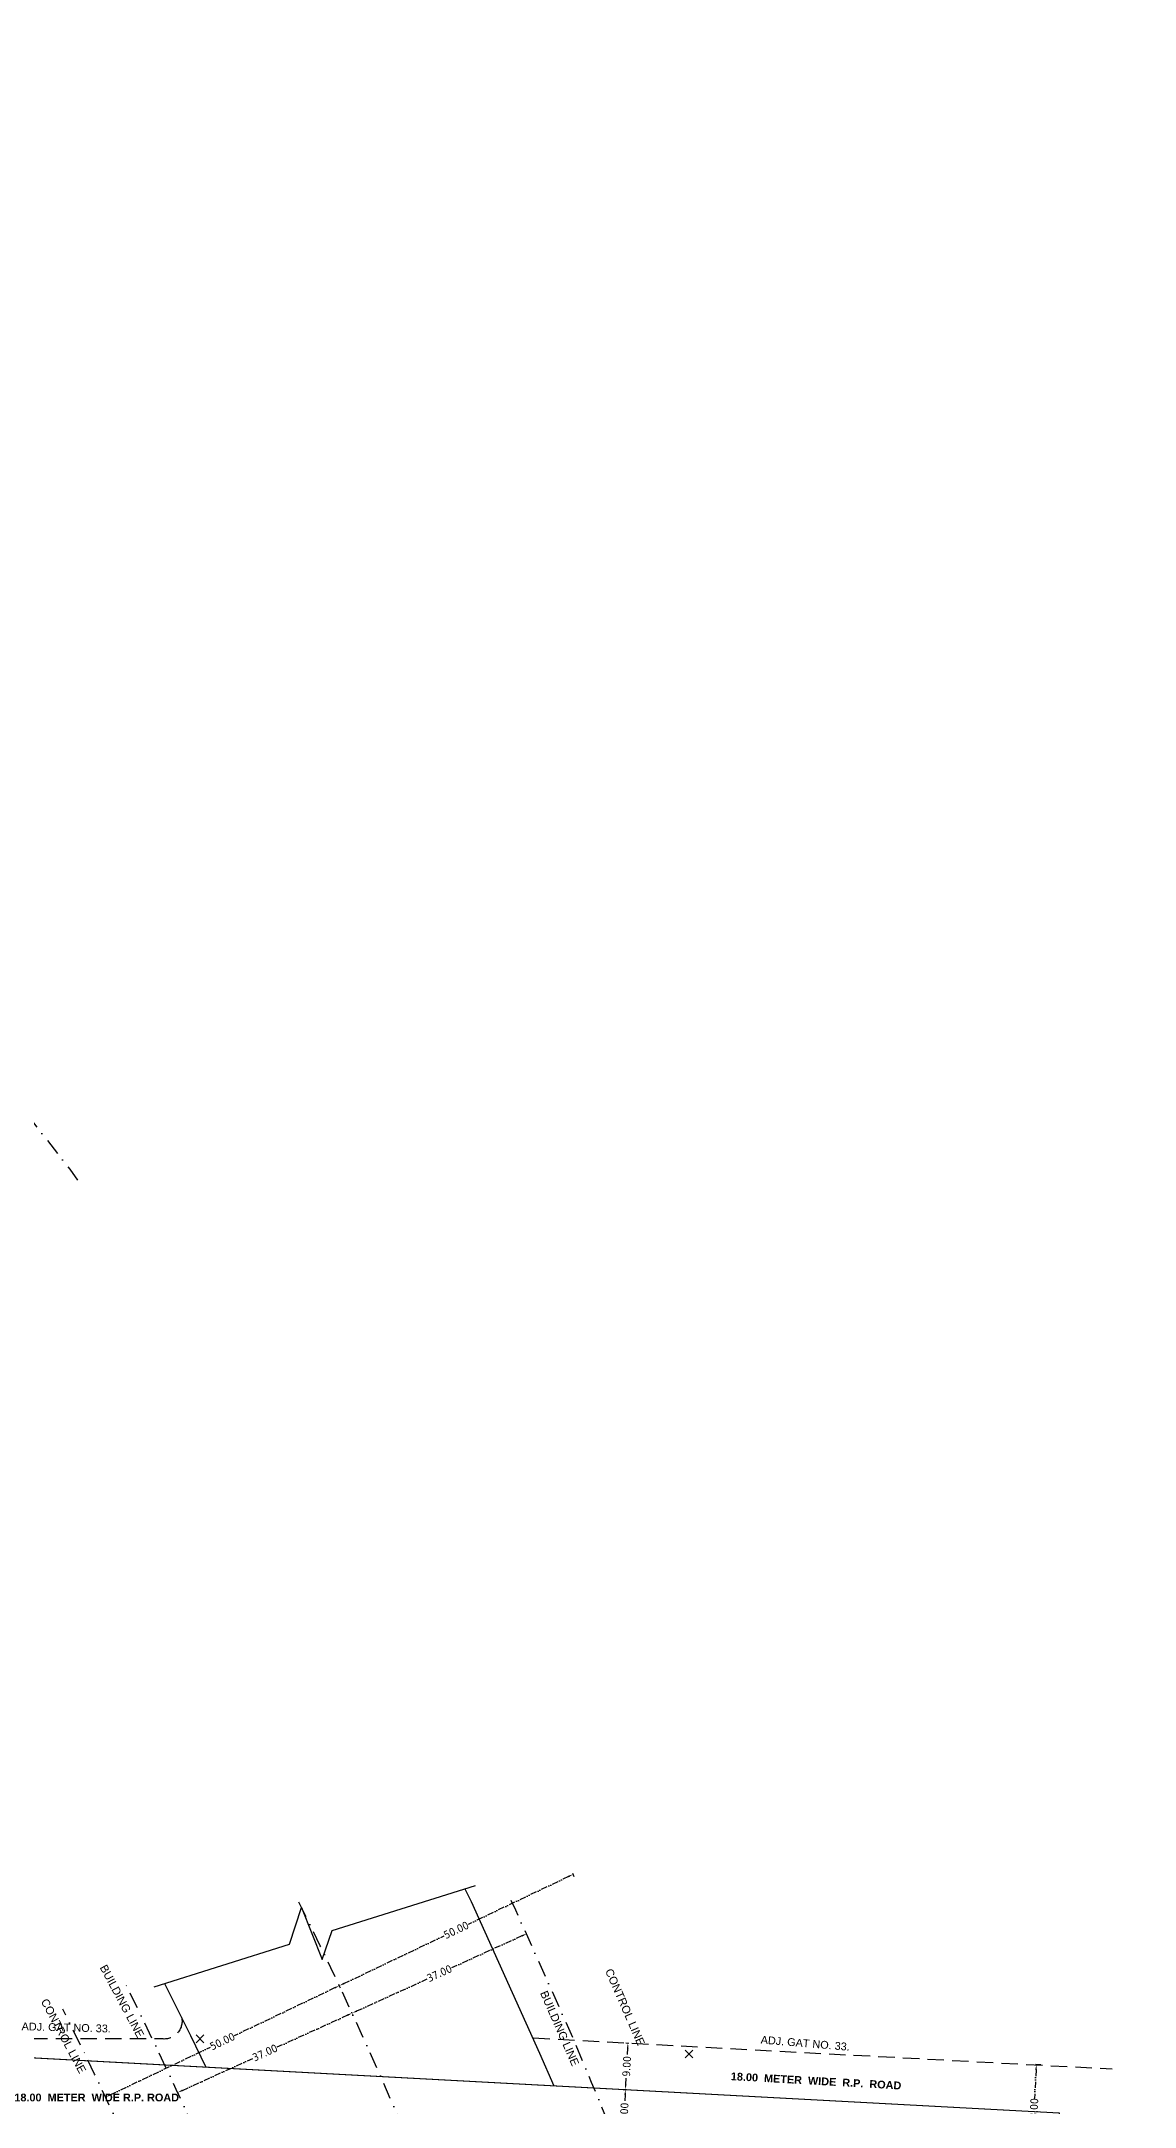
# Model space of a CAD drawing. Header units: millimetres. Extents: x 26213 to 35402, y -1028 to 2462.
# Drawn here: x 35188.8 to 35399.9, y 529.2 to 928 of the extents above; entities that cross this region are included whole.
import ezdxf
from ezdxf.enums import TextEntityAlignment as Align

# ---------------------------------------------------------------- set-up
doc = ezdxf.new("R2010")
doc.units = ezdxf.units.MM
doc.header["$PDMODE"] = 3
doc.header["$PDSIZE"] = 0.75
for name, pattern in [('ACAD_ISO12W100', [21, 12, -3, 0, -3, 0, -3]), ('DASHDOT2', [12.7, 6.35, -3.175, 0, -3.175]), ('DASHED2', [9.525, 6.35, -3.175])]:
    doc.linetypes.add(name, pattern=pattern)
for name, color, linetype in [('adj. gat no', 76, 'Continuous'), ('CENTER LINE', 225, 'Continuous'), ('DIMEMSION', 7, 'Continuous'), ('POINT', 190, 'Continuous'), ('ROAD', 7, 'Continuous')]:
    doc.layers.add(name, color=color, linetype=linetype)
doc.layers.add('LAYOUT PLAN', color=7, linetype='Continuous', lineweight=25)
doc.styles.get("Standard").update_dxf_attribs({"font": 'arial.ttf'})
doc.styles.add('style1', font='tahoma.ttf')
doc.dimstyles.new('n', dxfattribs={"dimtxt": 2.5, "dimasz": 0.18, "dimexe": 0.18, "dimexo": 0.0625, "dimgap": 0.09, "dimtad": 0, "dimzin": 0, "dimdsep": 46, "dimtxsty": 'style1', "dimcen": 0.09, "dimse1": 1, "dimse2": 1, "dimsd1": 1, "dimsd2": 1, "dimaunit": 1, "dimadec": 1, "dimazin": 0, "dimtfac": 1, "dimtofl": 0, "dimtmove": 0, "dimatfit": 3, "dimfxl": 1, "dimtolj": 1, "dimtzin": 0, "dimarcsym": 0})

# ---------------------------------------------------------------- blocks, each defined once
blk = doc.blocks.new('*D3974')
at = {"layer": 'Defpoints', "color": 0, "linetype": 'ACAD_ISO12W100', "ltscale": 0.1}
for p in [(35301.56, 532.53), (35301.56, 532.53), (35301.08, 523.54)]:
    blk.add_point(p, dxfattribs=at)
at = {"layer": 'DIMEMSION', "color": 0, "linetype": 'ACAD_ISO12W100', "lineweight": -2, "ltscale": 0.1}
for p, q in [((35301.51, 531.53), (35301.43, 530.05)), ((35301.63, 532.52), (35301.74, 532.52)), ((35301.14, 524.54), (35301.22, 526.02)), ((35301.15, 523.54), (35301.26, 523.53))]:
    blk.add_line(p, q, dxfattribs=at)
at = {"layer": 'DIMEMSION', "color": 0, "linetype": 'ACAD_ISO12W100', "ltscale": 0.1}
for points in [[(35301.34, 531.54), (35301.68, 531.52), (35301.56, 532.53)], [(35300.97, 524.55), (35301.3, 524.53), (35301.08, 523.54)]]:
    blk.add_solid(points, dxfattribs=at)
at = {"layer": 'DIMEMSION', "color": 0, "linetype": 'ACAD_ISO12W100', "ltscale": 0.1, "insert": (35301.32, 528.03), "char_height": 3, "attachment_point": 5, "rotation": 86.9343, "style": 'style1'}
blk.add_mtext('\\A1;{\\H0.5x;9.00}', dxfattribs=at)
blk = doc.blocks.new('*D3975')
at = {"layer": 'Defpoints', "color": 0, "linetype": 'ACAD_ISO12W100', "ltscale": 0.1}
for p in [(35301.55, 541.54), (35301.07, 532.55), (35301.56, 532.53)]:
    blk.add_point(p, dxfattribs=at)
at = {"layer": 'DIMEMSION', "color": 0, "linetype": 'ACAD_ISO12W100', "lineweight": -2, "ltscale": 0.1}
for p, q in [((35301.62, 541.54), (35302.23, 541.51)), ((35301.99, 540.52), (35301.91, 539.03)), ((35301.62, 533.53), (35301.7, 535.01)), ((35301.13, 532.55), (35301.74, 532.52))]:
    blk.add_line(p, q, dxfattribs=at)
at = {"layer": 'DIMEMSION', "color": 0, "linetype": 'ACAD_ISO12W100', "ltscale": 0.1}
for points in [[(35301.83, 540.53), (35302.16, 540.51), (35302.05, 541.52)], [(35301.45, 533.54), (35301.78, 533.52), (35301.56, 532.53)]]:
    blk.add_solid(points, dxfattribs=at)
at = {"layer": 'DIMEMSION', "color": 0, "linetype": 'ACAD_ISO12W100', "ltscale": 0.1, "insert": (35301.81, 537.02), "char_height": 3, "attachment_point": 5, "rotation": 86.9343, "style": 'style1'}
blk.add_mtext('\\A1;{\\H0.5x;9.00}', dxfattribs=at)
blk = doc.blocks.new('*D3977')
at = {"layer": 'Defpoints', "color": 0, "linetype": 'ACAD_ISO12W100', "ltscale": 0.1}
for p in [(35381.8, 537.28), (35379.92, 519.32), (35380.84, 519.27)]:
    blk.add_point(p, dxfattribs=at)
at = {"layer": 'DIMEMSION', "color": 0, "linetype": 'ACAD_ISO12W100', "lineweight": -2, "ltscale": 0.1}
for p, q in [((35380.83, 536.33), (35380.54, 530.83)), ((35381.74, 537.28), (35380.71, 537.34)), ((35379.98, 520.32), (35380.27, 525.81)), ((35380.78, 519.27), (35379.74, 519.33))]:
    blk.add_line(p, q, dxfattribs=at)
at = {"layer": 'DIMEMSION', "color": 0, "linetype": 'ACAD_ISO12W100', "ltscale": 0.1}
for points in [[(35380.67, 536.34), (35381, 536.32), (35380.89, 537.33)], [(35379.81, 520.33), (35380.14, 520.31), (35379.92, 519.32)]]:
    blk.add_solid(points, dxfattribs=at)
at = {"layer": 'DIMEMSION', "color": 0, "linetype": 'ACAD_ISO12W100', "ltscale": 0.1, "insert": (35380.4, 528.32), "char_height": 3, "attachment_point": 5, "rotation": 86.9343, "style": 'style1'}
blk.add_mtext('\\A1;{\\H0.5032x;18.00}', dxfattribs=at)
blk = doc.blocks.new('*D3978')
at = {"layer": 'Defpoints', "color": 0, "linetype": 'ACAD_ISO12W100', "ltscale": 0.1}
for p in [(35282.5, 562.62), (35248.79, 547.29), (35248.79, 547.29)]:
    blk.add_point(p, dxfattribs=at)
at = {"layer": 'DIMEMSION', "color": 0, "linetype": 'ACAD_ISO12W100', "lineweight": -2, "ltscale": 0.1}
for p, q in [((35282.47, 562.68), (35282.43, 562.79)), ((35281.59, 562.21), (35267.98, 556.02)), ((35249.7, 547.7), (35263.31, 553.89)), ((35248.77, 547.35), (35248.72, 547.45))]:
    blk.add_line(p, q, dxfattribs=at)
at = {"layer": 'DIMEMSION', "color": 0, "linetype": 'ACAD_ISO12W100', "ltscale": 0.1}
for points in [[(35281.52, 562.36), (35281.66, 562.06), (35282.5, 562.62)], [(35249.64, 547.85), (35249.77, 547.55), (35248.79, 547.29)]]:
    blk.add_solid(points, dxfattribs=at)
at = {"layer": 'DIMEMSION', "color": 0, "linetype": 'ACAD_ISO12W100', "ltscale": 0.1, "insert": (35265.65, 554.96), "char_height": 2.5, "attachment_point": 5, "rotation": 24.462, "style": 'style1'}
blk.add_mtext('\\A1;{\\H0.6x;37.00}', dxfattribs=at)
blk = doc.blocks.new('*D3979')
at = {"layer": 'Defpoints', "color": 0, "linetype": 'ACAD_ISO12W100', "ltscale": 0.1}
for p in [(35248.79, 547.29), (35215.13, 531.96), (35215.13, 531.96)]:
    blk.add_point(p, dxfattribs=at)
at = {"layer": 'DIMEMSION', "color": 0, "linetype": 'ACAD_ISO12W100', "lineweight": -2, "ltscale": 0.1}
for p, q in [((35247.88, 546.87), (35234.29, 540.69)), ((35248.82, 547.23), (35248.87, 547.12)), ((35216.04, 532.38), (35229.63, 538.56)), ((35215.15, 531.91), (35215.2, 531.8))]:
    blk.add_line(p, q, dxfattribs=at)
at = {"layer": 'DIMEMSION', "color": 0, "linetype": 'ACAD_ISO12W100', "ltscale": 0.1}
for points in [[(35247.81, 547.03), (35247.95, 546.72), (35248.79, 547.29)], [(35215.97, 532.53), (35216.11, 532.23), (35215.13, 531.96)]]:
    blk.add_solid(points, dxfattribs=at)
at = {"layer": 'DIMEMSION', "color": 0, "linetype": 'ACAD_ISO12W100', "ltscale": 0.1, "insert": (35231.96, 539.63), "char_height": 2.5, "attachment_point": 5, "rotation": 24.4746, "style": 'style1'}
blk.add_mtext('\\A1;{\\H0.6x;37.00}', dxfattribs=at)
blk = doc.blocks.new('*D3980')
at = {"layer": 'Defpoints', "color": 0, "linetype": 'ACAD_ISO12W100', "ltscale": 0.1}
for p in [(35246.32, 552.58), (35246.57, 552.07), (35201.43, 530.57)]:
    blk.add_point(p, dxfattribs=at)
at = {"layer": 'DIMEMSION', "color": 0, "linetype": 'ACAD_ISO12W100', "lineweight": -2, "ltscale": 0.1}
for p, q in [((35245.42, 552.15), (35226.06, 542.93)), ((35246.54, 552.13), (35246.25, 552.75)), ((35202.09, 531.51), (35221.45, 540.73)), ((35201.4, 530.62), (35201.11, 531.24))]:
    blk.add_line(p, q, dxfattribs=at)
at = {"layer": 'DIMEMSION', "color": 0, "linetype": 'ACAD_ISO12W100', "ltscale": 0.1}
for points in [[(35245.35, 552.3), (35245.49, 552), (35246.32, 552.58)], [(35202.02, 531.66), (35202.16, 531.36), (35201.19, 531.08)]]:
    blk.add_solid(points, dxfattribs=at)
at = {"layer": 'DIMEMSION', "color": 0, "linetype": 'ACAD_ISO12W100', "ltscale": 0.1, "insert": (35223.76, 541.83), "char_height": 2.5, "attachment_point": 5, "rotation": 25.4717, "style": 'style1'}
blk.add_mtext('\\A1;{\\H0.6x;50.00}', dxfattribs=at)
blk = doc.blocks.new('*D3981')
at = {"layer": 'Defpoints', "color": 0, "linetype": 'ACAD_ISO12W100', "ltscale": 0.1}
for p in [(35291.46, 574.09), (35291.71, 573.57), (35246.57, 552.07)]:
    blk.add_point(p, dxfattribs=at)
at = {"layer": 'DIMEMSION', "color": 0, "linetype": 'ACAD_ISO12W100', "lineweight": -2, "ltscale": 0.1}
for p, q in [((35290.56, 573.66), (35271.2, 564.43)), ((35291.68, 573.63), (35291.39, 574.25)), ((35247.23, 553.01), (35266.59, 562.24)), ((35246.54, 552.13), (35246.25, 552.75))]:
    blk.add_line(p, q, dxfattribs=at)
at = {"layer": 'DIMEMSION', "color": 0, "linetype": 'ACAD_ISO12W100', "ltscale": 0.1}
for points in [[(35290.49, 573.81), (35290.63, 573.51), (35291.46, 574.09)], [(35247.16, 553.16), (35247.3, 552.86), (35246.32, 552.58)]]:
    blk.add_solid(points, dxfattribs=at)
at = {"layer": 'DIMEMSION', "color": 0, "linetype": 'ACAD_ISO12W100', "ltscale": 0.1, "insert": (35268.89, 563.33), "char_height": 2.5, "attachment_point": 5, "rotation": 25.4717, "style": 'style1'}
blk.add_mtext('\\A1;{\\H0.6x;50.00}', dxfattribs=at)

msp = doc.modelspace()

# ---------------------------------------------------------------- linework, layer by layer
at = {"layer": 'CENTER LINE', "color": 5, "linetype": 'DASHDOT2', "ltscale": 0.5, "flags": 128}
msp.add_lwpolyline([(34949.604, 928.023), (34993.301, 899.834), (35020.874, 880.318), (35047.35, 860.353), (35072.814, 839.485), (35097.545, 817.336), (35129.258, 786.147), (35158.923, 753.699), (35180.658, 727.736), (35194.28, 710.272), (35196.036, 707.825)], dxfattribs=at)
at = {"layer": 'CENTER LINE', "color": 1, "linetype": 'DASHDOT2', "ltscale": 0.5, "flags": 128}
msp.add_lwpolyline([(35279.432, 569.075), (35280.316, 567.251), (35291.617, 542.037)], dxfattribs=at)
at = {"layer": 'CENTER LINE', "color": 5, "linetype": 'DASHDOT2', "ltscale": 0.5}
msp.add_arc((34538.683, 219.698), 782.031, 4.538707, 26.507549, dxfattribs=at)
at = {"layer": 'CENTER LINE', "color": 1, "linetype": 'DASHDOT2', "ltscale": 0.5}
for radius, start, end in [(745.031, 3.352611, 26.652137), (819.031, 3.474656, 23.176283)]:
    msp.add_arc((34538.683, 219.698), radius, start, end, dxfattribs=at)
at = {"layer": 'CENTER LINE', "linetype": 'DASHDOT2', "ltscale": 0.5}
msp.add_arc((34538.683, 219.698), 732.031, 3.328622, 26.652137, dxfattribs=at)
at = {"layer": 'DIMEMSION', "flags": 128}
msp.add_lwpolyline([(35270.529, 571.295), (35271.772, 568.826), (35285, 539.527), (35287.728, 533.269)], dxfattribs=at)
at = {"layer": 'LAYOUT PLAN', "linetype": 'DASHED2', "ltscale": 0.5}
msp.add_line((35283.799, 542.492), (35395.522, 536.509), dxfattribs=at)
at = {"layer": 'LAYOUT PLAN', "lineweight": 25}
msp.add_line((35174.469, 539.335), (35385.291, 528.044), dxfattribs=at)
at = {"layer": 'LAYOUT PLAN', "ltscale": 2}
msp.add_lwpolyline([(35210.596, 552.382), (35236.725, 560.627), (35239.017, 567.699), (35242.992, 557.666), (35244.926, 563.215), (35272.615, 571.953)], dxfattribs=at)
at = {"layer": 'LAYOUT PLAN', "ltscale": 2, "flags": 128}
msp.add_lwpolyline([(35212.565, 553.003), (35217.608, 542.984), (35220.559, 536.867)], dxfattribs=at)
at = {"layer": 'LAYOUT PLAN', "linetype": 'DASHED2', "ltscale": 0.5, "flags": 128}
msp.add_lwpolyline([(35215.902, 546.373, -0.5050398), (35212.139, 542.314), (35174.513, 542.34)], format="xyb", dxfattribs=at)
at = {"layer": 'LAYOUT PLAN', "color": 1, "lineweight": 30}
msp.add_lwpolyline([(35193.979, 374.488), (35179.023, 374.069), (35178.085, 408.899), (35174.469, 539.335), (35385.291, 528.044), (35388.619, 466.998), (35395.102, 397.864), (35399.876, 305.304), (35219.072, 292.694), (35217.131, 362.705), (35194.327, 362.065), (35193.979, 374.488)], close=True, dxfattribs=at)
at = {"layer": 'POINT', "color": 7}
msp.add_point((35219.412, 542.323), dxfattribs=at)
at = {"layer": 'POINT'}
for p in [(35219.412, 542.323), (35313.82, 539.383)]:
    msp.add_point(p, dxfattribs=at)

# ---------------------------------------------------------------- texts
at = {"layer": 'adj. gat no', "char_height": 1.5, "attachment_point": 4}
for s, insert, width, rotation in [('\\pi2.2372;ADJ. GAT NO. 33.', (35182.759, 544.796), 21.52586, 358.48416), ('\\pi2.086;ADJ. GAT NO. 33. ', (35325.616, 542.338), 21.22343, 355.3122)]:
    msp.add_mtext(s, dxfattribs=dict(at, insert=insert, width=width, rotation=rotation))
at = {"layer": 'CENTER LINE', "color": 7, "linetype": 'DASHDOT2', "ltscale": 0.5}
for s, rotation, p in [('BUILDING LINE', 298.1056, (35204.381, 549.603)), ('CONTROL LINE', 293.58521, (35301.497, 548.461)), ('BUILDING LINE', 293.58521, (35288.879, 544.351)), ('CONTROL LINE', 298.1056, (35193.093, 542.884))]:
    msp.add_text(s, height=1.545, rotation=rotation, dxfattribs=at).set_placement(p, align=Align.MIDDLE_CENTER)
at = {"layer": 'ROAD', "color": 7, "insert": (35307.882, 535.874), "char_height": 1.5, "width": 60.8164, "attachment_point": 4, "rotation": 356.8325}
msp.add_mtext('\\pi14.067;{\\fArial|b1|i0|c0|p34;18.00  METER  WIDE  R.P.  ROAD}', dxfattribs=at)
at = {"layer": 'ROAD', "color": 7, "insert": (35177.2, 530.988), "char_height": 1.5, "width": 44.31428, "attachment_point": 4}
msp.add_mtext('\\pi6.3984;{\\fArial|b1|i0|c0|p34;18.00  METER  WIDE R.P. ROAD}', dxfattribs=at)

# ---------------------------------------------------------------- dimensions: what is measured, and where the dimension line sits
at = {"layer": 'DIMEMSION', "linetype": 'ACAD_ISO12W100', "ltscale": 0.1}
for p1, p2, distance, text, override, picture, middle in [((35246.569, 552.071), (35291.709, 573.574), 0.567, '{\\H0.6x;<>}', {"dimasz": 1, "dimse1": 0, "dimse2": 0, "dimsd1": 0, "dimsd2": 0}, '*D3981', (35268.895, 563.334)), ((35282.5, 562.622), (35248.794, 547.288), 0, '{\\H0.6x;37.00}', {"dimasz": 1, "dimse1": 0, "dimse2": 0, "dimsd1": 0, "dimsd2": 0}, '*D3978', (35265.647, 554.955)), ((35201.429, 530.568), (35246.569, 552.071), 0.567, '{\\H0.6x;<>}', {"dimasz": 1, "dimse1": 0, "dimse2": 0, "dimsd1": 0, "dimsd2": 0}, '*D3980', (35223.755, 541.831)), ((35248.794, 547.288), (35215.127, 531.963), 0, '{\\H0.6x;37.00}', {"dimasz": 1, "dimse1": 0, "dimse2": 0, "dimsd1": 0, "dimsd2": 0}, '*D3979', (35231.96, 539.626)), ((35301.553, 541.542), (35301.071, 532.555), 0.494, '{\\H0.5x;<>}', {"dimtxt": 3, "dimasz": 1, "dimse1": 0, "dimse2": 0, "dimsd1": 0, "dimsd2": 0}, '*D3975', (35301.805, 537.022)), ((35381.804, 537.277), (35380.84, 519.272), -0.919, '{\\H0.5032x;18.00}', {"dimtxt": 3, "dimasz": 1, "dimse1": 0, "dimse2": 0, "dimsd1": 0, "dimsd2": 0}, '*D3977', (35380.405, 528.323)), ((35301.083, 523.541), (35301.565, 532.528), 0, '{\\H0.5x;<>}', {"dimtxt": 3, "dimasz": 1, "dimse1": 0, "dimse2": 0, "dimsd1": 0, "dimsd2": 0}, '*D3974', (35301.324, 528.035))]:
    dim = msp.add_aligned_dim(p1=p1, p2=p2, distance=distance, text=text, dimstyle='n', override=override, dxfattribs=at)
    dim.commit()
    dim.dimension.update_dxf_attribs({"geometry": picture, "text_midpoint": middle})

doc.saveas('drawing.dxf')
